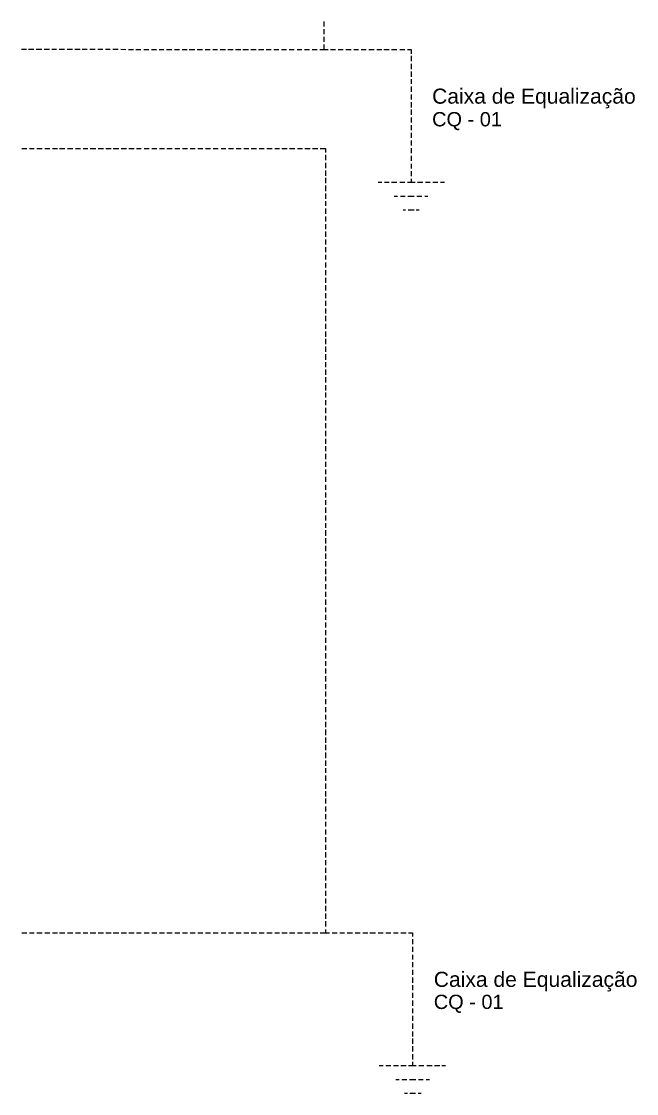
# Model space of a CAD drawing. Header units: millimetres. Extents: x 40 to 176, y -32 to 59.
# Drawn here: x 136.87 to 141.96, y 37.7 to 46.57 of the extents above; entities that cross this region are included whole.
import ezdxf

# ---------------------------------------------------------------- set-up
doc = ezdxf.new("R2010")
doc.units = ezdxf.units.MM
doc.layers.add('13 - Diagrama unifilar', color=7, linetype='Continuous', lineweight=30)
doc.styles.add('Arial0', font='arial.ttf', dxfattribs={"height": 3.14658})

msp = doc.modelspace()

# ---------------------------------------------------------------- linework, layer by layer
at = {"layer": '13 - Diagrama unifilar', "color": 6, "linetype": 'Continuous', "lineweight": 9, "true_color": 0x000006}
for points in [[(139.3736, 46.5257), (139.3736, 46.5676), (139.3736, 46.5676)], [(139.3736, 46.4615), (139.3736, 46.5034), (139.3736, 46.5034)], [(139.3736, 46.4), (139.3736, 46.4391), (139.3736, 46.4391)], [(139.3736, 46.3358), (139.3736, 46.3777), (139.3736, 46.3777)], [(136.8706, 46.3386), (136.9125, 46.3386), (136.9125, 46.3386)], [(136.9292, 46.3386), (136.9739, 46.3386), (136.9739, 46.3386)], [(136.9935, 46.3386), (137.0382, 46.3386), (137.0382, 46.3386)], [(137.0577, 46.3386), (137.1024, 46.3386), (137.1024, 46.3386)], [(137.122, 46.3386), (137.1611, 46.3386), (137.1611, 46.3386)], [(137.1834, 46.3386), (137.2281, 46.3386), (137.2281, 46.3386)], [(137.2477, 46.3386), (137.2924, 46.3386), (137.2924, 46.3386)], [(137.312, 46.3386), (137.3566, 46.3386), (137.3566, 46.3386)], [(137.3734, 46.3386), (137.4153, 46.3386), (137.4153, 46.3386)], [(137.4377, 46.3386), (137.4796, 46.3386), (137.4796, 46.3386)], [(137.5019, 46.3386), (137.5438, 46.3386), (137.5438, 46.3386)], [(137.5662, 46.3386), (137.6053, 46.3386), (137.6053, 46.3386)], [(137.6276, 46.3386), (137.6695, 46.3386), (137.6695, 46.3386)], [(137.6919, 46.3386), (137.7338, 46.3358), (137.7338, 46.3358)], [(137.7561, 46.3358), (137.798, 46.3358), (137.798, 46.3358)], [(137.8176, 46.3358), (137.8595, 46.3358), (137.8595, 46.3358)], [(137.8818, 46.3358), (137.9237, 46.3358), (137.9237, 46.3358)], [(137.9461, 46.3358), (137.988, 46.3358), (137.988, 46.3358)], [(138.0103, 46.3358), (138.0494, 46.3358), (138.0494, 46.3358)], [(138.0718, 46.3358), (138.1137, 46.3358), (138.1137, 46.3358)], [(138.136, 46.3358), (138.1779, 46.3358), (138.1779, 46.3358)], [(138.2003, 46.3358), (138.2422, 46.3358), (138.2422, 46.3358)], [(138.259, 46.3358), (138.3037, 46.3358), (138.3037, 46.3358)], [(138.3232, 46.3358), (138.3679, 46.3358), (138.3679, 46.3358)], [(138.3902, 46.3358), (138.4322, 46.3358), (138.4322, 46.3358)], [(138.4545, 46.3358), (138.4936, 46.3358), (138.4936, 46.3358)], [(138.5132, 46.3358), (138.5579, 46.3358), (138.5579, 46.3358)], [(138.5774, 46.3358), (138.6221, 46.3358), (138.6221, 46.3358)], [(138.6417, 46.3358), (138.6864, 46.3358), (138.6864, 46.3358)], [(138.7031, 46.3358), (138.7478, 46.3358), (138.7478, 46.3358)], [(138.7674, 46.3358), (138.8121, 46.3358), (138.8121, 46.3358)], [(138.8316, 46.3358), (138.8763, 46.3358), (138.8763, 46.3358)], [(138.8959, 46.3358), (138.935, 46.3358), (138.935, 46.3358)], [(138.9573, 46.3358), (138.9992, 46.3358), (138.9992, 46.3358)], [(139.0216, 46.3358), (139.0635, 46.3358), (139.0635, 46.3358)], [(139.0858, 46.3358), (139.1277, 46.3358), (139.1277, 46.3358)], [(139.1501, 46.3358), (139.1892, 46.3358), (139.1892, 46.3358)], [(139.2115, 46.3358), (139.2534, 46.3358), (139.2534, 46.3358)], [(139.2758, 46.3358), (139.3177, 46.3358), (139.3177, 46.3358)], [(139.34, 46.3358), (139.3736, 46.3358), (139.3736, 46.3358)], [(139.3736, 46.3358), (139.4071, 46.3358), (139.4071, 46.3358)], [(139.4266, 46.3358), (139.4685, 46.3358), (139.4685, 46.3358)], [(139.4909, 46.3358), (139.5328, 46.3358), (139.5328, 46.3358)], [(139.5551, 46.3358), (139.597, 46.3358), (139.597, 46.3358)], [(139.6194, 46.3358), (139.6585, 46.3358), (139.6585, 46.3358)], [(139.6809, 46.3358), (139.7228, 46.3358), (139.7228, 46.3358)], [(139.7451, 46.3358), (139.787, 46.3358), (139.787, 46.3358)], [(139.8094, 46.3358), (139.8513, 46.3358), (139.8513, 46.3358)], [(139.868, 46.3358), (139.9127, 46.3358), (139.9127, 46.3358)], [(139.9323, 46.3358), (139.977, 46.3358), (139.977, 46.3358)], [(139.9993, 46.3358), (140.0412, 46.3358), (140.0412, 46.3358)], [(140.0636, 46.3358), (140.0943, 46.3358), (140.0943, 46.2995)], [(140.0943, 46.2827), (140.0943, 46.238), (140.0943, 46.238)], [(140.0943, 46.2184), (140.0943, 46.1738), (140.0943, 46.1738)], [(140.0943, 46.1542), (140.0943, 46.1095), (140.0943, 46.1095)], [(140.0943, 46.0899), (140.0943, 46.0508), (140.0943, 46.0508)], [(140.0943, 46.0285), (140.0943, 45.9866), (140.0943, 45.9866)], [(140.0943, 45.9642), (140.0943, 45.9223), (140.0943, 45.9223)], [(140.0943, 45.9), (140.0943, 45.8553), (140.0943, 45.8553)], [(140.0943, 45.8385), (140.0943, 45.7966), (140.0943, 45.7966)], [(140.0943, 45.7743), (140.0943, 45.7324), (140.0943, 45.7324)], [(140.0943, 45.71), (140.0943, 45.6681), (140.0943, 45.6681)], [(140.0943, 45.6458), (140.0943, 45.6067), (140.0943, 45.6067)], [(140.0943, 45.5843), (140.0943, 45.5424), (140.0943, 45.5424)], [(136.9153, 45.5145), (136.8734, 45.5145), (136.8734, 45.5145)], [(136.9767, 45.5145), (136.9376, 45.5145), (136.9376, 45.5145)], [(137.041, 45.5145), (136.9991, 45.5145), (136.9991, 45.5145)], [(137.1052, 45.5145), (137.0633, 45.5145), (137.0633, 45.5145)], [(137.1695, 45.5145), (137.1276, 45.5145), (137.1276, 45.5145)], [(137.2309, 45.5145), (137.1862, 45.5145), (137.1862, 45.5145)], [(137.2952, 45.5145), (137.2505, 45.5145), (137.2505, 45.5145)], [(137.3594, 45.5145), (137.3175, 45.5145), (137.3175, 45.5145)], [(137.4209, 45.5145), (137.3818, 45.5145), (137.3818, 45.5145)], [(137.4851, 45.5145), (137.4405, 45.5145), (137.4405, 45.5145)], [(137.5494, 45.5145), (137.5047, 45.5145), (137.5047, 45.5145)], [(137.6137, 45.5145), (137.569, 45.5145), (137.569, 45.5145)], [(137.6751, 45.5145), (137.6304, 45.5145), (137.6304, 45.5145)], [(137.7394, 45.5145), (137.6947, 45.5145), (137.6947, 45.5145)], [(137.8036, 45.5145), (137.7589, 45.5145), (137.7589, 45.5145)], [(137.8623, 45.5145), (137.8232, 45.5145), (137.8232, 45.5145)], [(137.9265, 45.5145), (137.8846, 45.5145), (137.8846, 45.5145)], [(137.9908, 45.5145), (137.9489, 45.5145), (137.9489, 45.5145)], [(138.055, 45.5145), (138.0131, 45.5145), (138.0131, 45.5145)], [(138.1165, 45.5145), (138.0746, 45.5145), (138.0746, 45.5145)], [(138.1807, 45.5145), (138.1388, 45.5145), (138.1388, 45.5145)], [(138.245, 45.5145), (138.2031, 45.5145), (138.2031, 45.5145)], [(138.3064, 45.5145), (138.2673, 45.5145), (138.2673, 45.5145)], [(138.3707, 45.5145), (138.3288, 45.5145), (138.3288, 45.5145)], [(138.4349, 45.5145), (138.393, 45.5145), (138.393, 45.5145)], [(138.4992, 45.5145), (138.4573, 45.5145), (138.4573, 45.5145)], [(138.5607, 45.5145), (138.5215, 45.5145), (138.5215, 45.5145)], [(138.6249, 45.5145), (138.583, 45.5145), (138.583, 45.5145)], [(138.6892, 45.5145), (138.6473, 45.5145), (138.6473, 45.5145)], [(138.7506, 45.5145), (138.7115, 45.5145), (138.7115, 45.5145)], [(138.8149, 45.5145), (138.7702, 45.5145), (138.7702, 45.5145)], [(138.8791, 45.5145), (138.8372, 45.5145), (138.8372, 45.5145)], [(138.9434, 45.5145), (138.9015, 45.5145), (138.9015, 45.5145)], [(139.0048, 45.5145), (138.9657, 45.5145), (138.9657, 45.5145)], [(139.0691, 45.5145), (139.0244, 45.5145), (139.0244, 45.5145)], [(139.1333, 45.5145), (139.0886, 45.5145), (139.0886, 45.5145)], [(139.1948, 45.5145), (139.1529, 45.5145), (139.1529, 45.5145)], [(139.259, 45.5145), (139.2143, 45.5145), (139.2143, 45.5145)], [(139.3233, 45.5145), (139.2786, 45.5145), (139.2786, 45.5145)], [(139.3875, 45.4838), (139.3875, 45.5145), (139.3428, 45.5145)], [(140.0943, 45.5201), (140.0943, 45.4782), (140.0943, 45.4782)], [(139.3875, 45.4195), (139.3875, 45.4642), (139.3875, 45.4642)], [(139.3875, 45.3552), (139.3875, 45.3999), (139.3875, 45.3999)], [(140.0943, 45.4558), (140.0943, 45.4139), (140.0943, 45.4139)], [(140.0943, 45.3916), (140.0943, 45.3525), (140.0943, 45.3525)], [(139.3875, 45.291), (139.3875, 45.3357), (139.3875, 45.3357)], [(140.0943, 45.3301), (140.0943, 45.2882), (140.0943, 45.2882)], [(139.3875, 45.2295), (139.3875, 45.2742), (139.3875, 45.2742)], [(139.3875, 45.1653), (139.3875, 45.21), (139.3875, 45.21)], [(139.8513, 45.2351), (139.8205, 45.2351), (139.8205, 45.2351)], [(139.9127, 45.2351), (139.8736, 45.2351), (139.8736, 45.2351)], [(139.977, 45.2351), (139.9323, 45.2351), (139.9323, 45.2351)], [(140.0412, 45.2351), (139.9993, 45.2351), (139.9993, 45.2351)], [(140.1278, 45.2351), (140.0943, 45.2351), (140.0636, 45.2351)], [(140.0943, 45.2659), (140.0943, 45.2351), (140.0943, 45.2351)], [(140.1921, 45.2351), (140.1474, 45.2351), (140.1474, 45.2351)], [(140.2507, 45.2351), (140.2116, 45.2351), (140.2116, 45.2351)], [(140.315, 45.2351), (140.2731, 45.2351), (140.2731, 45.2351)], [(140.3709, 45.2351), (140.3373, 45.2351), (140.3373, 45.2351)], [(139.3875, 45.101), (139.3875, 45.1457), (139.3875, 45.1457)], [(139.9826, 45.1206), (139.9546, 45.1206), (139.9546, 45.1206)], [(140.044, 45.1206), (140.0049, 45.1206), (140.0049, 45.1206)], [(140.1194, 45.1206), (140.0943, 45.1206), (140.0664, 45.1206)], [(140.1837, 45.1206), (140.1418, 45.1206), (140.1418, 45.1206)], [(140.2312, 45.1206), (140.206, 45.1206), (140.206, 45.1206)], [(139.3875, 45.0424), (139.3875, 45.0815), (139.3875, 45.0815)], [(139.3875, 44.9781), (139.3875, 45.02), (139.3875, 45.02)], [(139.3875, 44.9139), (139.3875, 44.9558), (139.3875, 44.9558)], [(140.0468, 45.0061), (140.0273, 45.0061), (140.0273, 45.0061)], [(140.1194, 45.0061), (140.0943, 45.0061), (140.0692, 45.0061)], [(140.1613, 45.0061), (140.1362, 45.0061), (140.1362, 45.0061)], [(139.3875, 44.8496), (139.3875, 44.8915), (139.3875, 44.8915)], [(139.3875, 44.7882), (139.3875, 44.8301), (139.3875, 44.8301)], [(139.3875, 44.7239), (139.3875, 44.7658), (139.3875, 44.7658)], [(139.3875, 44.6597), (139.3875, 44.7016), (139.3875, 44.7016)], [(139.3875, 44.5982), (139.3875, 44.6373), (139.3875, 44.6373)], [(139.3875, 44.534), (139.3875, 44.5759), (139.3875, 44.5759)], [(139.3875, 44.4697), (139.3875, 44.5116), (139.3875, 44.5116)], [(139.3875, 44.4055), (139.3875, 44.4474), (139.3875, 44.4474)], [(139.3875, 44.344), (139.3875, 44.3859), (139.3875, 44.3859)], [(139.3875, 44.2797), (139.3875, 44.3216), (139.3875, 44.3216)], [(139.3875, 44.2155), (139.3875, 44.2574), (139.3875, 44.2574)], [(139.3875, 44.154), (139.3875, 44.1931), (139.3875, 44.1931)], [(139.3875, 44.0898), (139.3875, 44.1345), (139.3875, 44.1345)], [(139.3875, 44.0255), (139.3875, 44.0674), (139.3875, 44.0674)], [(139.3875, 43.9613), (139.3875, 44.0032), (139.3875, 44.0032)], [(139.3875, 43.8998), (139.3875, 43.9445), (139.3875, 43.9445)], [(139.3875, 43.8356), (139.3875, 43.8803), (139.3875, 43.8803)], [(139.3875, 43.7713), (139.3875, 43.816), (139.3875, 43.816)], [(139.3875, 43.7099), (139.3875, 43.7518), (139.3875, 43.7518)], [(139.3875, 43.6456), (139.3875, 43.6903), (139.3875, 43.6903)], [(139.3875, 43.5814), (139.3875, 43.6261), (139.3875, 43.6261)], [(139.3875, 43.5171), (139.3875, 43.5618), (139.3875, 43.5618)], [(139.3875, 43.4585), (139.3875, 43.5004), (139.3875, 43.5004)], [(139.3875, 43.3942), (139.3875, 43.4361), (139.3875, 43.4361)], [(139.3875, 43.3299), (139.3875, 43.3719), (139.3875, 43.3719)], [(139.3875, 43.2685), (139.3875, 43.3076), (139.3875, 43.3076)], [(139.3875, 43.2042), (139.3875, 43.2461), (139.3875, 43.2461)], [(139.3875, 43.14), (139.3875, 43.1819), (139.3875, 43.1819)], [(139.3875, 43.0757), (139.3875, 43.1176), (139.3875, 43.1176)], [(139.3875, 43.0143), (139.3875, 43.0562), (139.3875, 43.0562)], [(139.3875, 42.95), (139.3875, 42.9919), (139.3875, 42.9919)], [(139.3875, 42.8858), (139.3875, 42.9277), (139.3875, 42.9277)], [(139.3875, 42.8243), (139.3875, 42.8634), (139.3875, 42.8634)], [(139.3875, 42.7601), (139.3875, 42.802), (139.3875, 42.802)], [(139.3875, 42.6958), (139.3875, 42.7377), (139.3875, 42.7377)], [(139.3875, 42.6316), (139.3875, 42.6735), (139.3875, 42.6735)], [(139.3875, 42.5701), (139.3875, 42.6092), (139.3875, 42.6092)], [(139.3875, 42.5059), (139.3875, 42.5478), (139.3875, 42.5478)], [(139.3875, 42.4416), (139.3875, 42.4835), (139.3875, 42.4835)], [(139.3875, 42.3802), (139.3875, 42.4193), (139.3875, 42.4193)], [(139.3875, 42.3159), (139.3875, 42.3606), (139.3875, 42.3606)], [(139.3875, 42.2517), (139.3875, 42.2963), (139.3875, 42.2963)], [(139.3875, 42.1874), (139.3875, 42.2321), (139.3875, 42.2321)], [(139.3875, 42.1259), (139.3875, 42.1678), (139.3875, 42.1678)], [(139.3875, 42.0617), (139.3875, 42.1064), (139.3875, 42.1064)], [(139.3875, 41.9974), (139.3875, 42.0421), (139.3875, 42.0421)], [(139.3875, 41.9388), (139.3875, 41.9779), (139.3875, 41.9779)], [(139.3875, 41.8745), (139.3875, 41.9164), (139.3875, 41.9164)], [(139.3875, 41.8103), (139.3875, 41.8522), (139.3875, 41.8522)], [(139.3875, 41.7432), (139.3875, 41.7879), (139.3875, 41.7879)], [(139.3875, 41.6846), (139.3875, 41.7237), (139.3875, 41.7237)], [(139.3875, 41.6203), (139.3875, 41.6622), (139.3875, 41.6622)], [(139.3875, 41.5561), (139.3875, 41.598), (139.3875, 41.598)], [(139.3875, 41.4946), (139.3875, 41.5337), (139.3875, 41.5337)], [(139.3875, 41.4304), (139.3875, 41.4723), (139.3875, 41.4723)], [(139.3875, 41.3661), (139.3875, 41.408), (139.3875, 41.408)], [(139.3875, 41.3019), (139.3875, 41.3438), (139.3875, 41.3438)], [(139.3875, 41.2404), (139.3875, 41.2795), (139.3875, 41.2795)], [(139.3875, 41.1761), (139.3875, 41.2181), (139.3875, 41.2181)], [(139.3875, 41.1119), (139.3875, 41.1538), (139.3875, 41.1538)], [(139.3875, 41.0476), (139.3875, 41.0895), (139.3875, 41.0895)], [(139.3875, 40.9862), (139.3875, 41.0281), (139.3875, 41.0281)], [(139.3875, 40.9219), (139.3875, 40.9638), (139.3875, 40.9638)], [(139.3875, 40.8577), (139.3875, 40.8996), (139.3875, 40.8996)], [(139.3875, 40.7962), (139.3875, 40.8353), (139.3875, 40.8353)], [(139.3875, 40.732), (139.3875, 40.7767), (139.3875, 40.7767)], [(139.3875, 40.6677), (139.3875, 40.7124), (139.3875, 40.7124)], [(139.3875, 40.6035), (139.3875, 40.6482), (139.3875, 40.6482)], [(139.3875, 40.542), (139.3875, 40.5867), (139.3875, 40.5867)], [(139.3875, 40.4778), (139.3875, 40.5225), (139.3875, 40.5225)], [(139.3875, 40.4135), (139.3875, 40.4582), (139.3875, 40.4582)], [(139.3875, 40.3549), (139.3875, 40.394), (139.3875, 40.394)], [(139.3875, 40.2906), (139.3875, 40.3325), (139.3875, 40.3325)], [(139.3875, 40.2236), (139.3875, 40.2683), (139.3875, 40.2683)], [(139.3875, 40.1593), (139.3875, 40.204), (139.3875, 40.204)], [(139.3875, 40.1006), (139.3875, 40.1425), (139.3875, 40.1425)], [(139.3875, 40.0364), (139.3875, 40.0783), (139.3875, 40.0783)], [(139.3875, 39.9721), (139.3875, 40.014), (139.3875, 40.014)], [(139.3875, 39.9107), (139.3875, 39.9498), (139.3875, 39.9498)], [(139.3875, 39.8464), (139.3875, 39.8883), (139.3875, 39.8883)], [(139.3875, 39.7822), (139.3875, 39.8241), (139.3875, 39.8241)], [(139.3875, 39.7179), (139.3875, 39.7598), (139.3875, 39.7598)], [(139.3875, 39.6565), (139.3875, 39.6984), (139.3875, 39.6984)], [(139.3875, 39.5922), (139.3875, 39.6341), (139.3875, 39.6341)], [(139.3875, 39.528), (139.3875, 39.5699), (139.3875, 39.5699)], [(139.3875, 39.4665), (139.3875, 39.5056), (139.3875, 39.5056)], [(139.3875, 39.4023), (139.3875, 39.4442), (139.3875, 39.4442)], [(139.3875, 39.338), (139.3875, 39.3799), (139.3875, 39.3799)], [(139.3875, 39.2738), (139.3875, 39.3157), (139.3875, 39.3157)], [(139.3875, 39.2123), (139.3875, 39.257), (139.3875, 39.257)], [(139.3875, 39.1481), (139.3875, 39.1928), (139.3875, 39.1928)], [(139.3875, 39.0838), (139.3875, 39.1285), (139.3875, 39.1285)], [(136.8734, 39.0335), (136.9153, 39.0335), (136.9153, 39.0335)], [(136.9376, 39.0335), (136.9767, 39.0335), (136.9767, 39.0335)], [(136.9991, 39.0335), (137.041, 39.0335), (137.041, 39.0335)], [(137.0633, 39.0335), (137.1052, 39.0335), (137.1052, 39.0335)], [(137.1276, 39.0335), (137.1695, 39.0335), (137.1695, 39.0335)], [(137.1862, 39.0335), (137.2309, 39.0335), (137.2309, 39.0335)], [(137.2505, 39.0335), (137.2952, 39.0335), (137.2952, 39.0335)], [(137.3175, 39.0335), (137.3594, 39.0335), (137.3594, 39.0335)], [(137.3818, 39.0335), (137.4209, 39.0335), (137.4209, 39.0335)], [(137.4405, 39.0335), (137.4851, 39.0335), (137.4851, 39.0335)], [(137.5047, 39.0335), (137.5494, 39.0335), (137.5494, 39.0335)], [(137.569, 39.0335), (137.6137, 39.0335), (137.6137, 39.0335)], [(137.6304, 39.0335), (137.6751, 39.0335), (137.6751, 39.0335)], [(137.6947, 39.0335), (137.7394, 39.0335), (137.7394, 39.0335)], [(137.7589, 39.0335), (137.8036, 39.0335), (137.8036, 39.0335)], [(137.8232, 39.0335), (137.8623, 39.0335), (137.8623, 39.0335)], [(137.8846, 39.0335), (137.9265, 39.0335), (137.9265, 39.0335)], [(137.9489, 39.0335), (137.9908, 39.0335), (137.9908, 39.0335)], [(138.0131, 39.0335), (138.055, 39.0335), (138.055, 39.0335)], [(138.0746, 39.0335), (138.1165, 39.0335), (138.1165, 39.0335)], [(138.1388, 39.0335), (138.1807, 39.0335), (138.1807, 39.0335)], [(138.2031, 39.0335), (138.245, 39.0335), (138.245, 39.0335)], [(138.2673, 39.0335), (138.3064, 39.0335), (138.3064, 39.0335)], [(138.3288, 39.0335), (138.3707, 39.0335), (138.3707, 39.0335)], [(138.393, 39.0335), (138.4349, 39.0335), (138.4349, 39.0335)], [(138.4573, 39.0335), (138.4992, 39.0335), (138.4992, 39.0335)], [(138.5215, 39.0335), (138.5607, 39.0335), (138.5607, 39.0335)], [(138.583, 39.0335), (138.6249, 39.0335), (138.6249, 39.0335)], [(138.6473, 39.0335), (138.6892, 39.0335), (138.6892, 39.0335)], [(138.7115, 39.0335), (138.7506, 39.0335), (138.7506, 39.0335)], [(138.7702, 39.0335), (138.8149, 39.0335), (138.8149, 39.0335)], [(138.8372, 39.0335), (138.8791, 39.0335), (138.8791, 39.0335)], [(138.9015, 39.0335), (138.9434, 39.0335), (138.9434, 39.0335)], [(138.9657, 39.0335), (139.0048, 39.0335), (139.0048, 39.0335)], [(139.0244, 39.0335), (139.0691, 39.0335), (139.0691, 39.0335)], [(139.0886, 39.0335), (139.1333, 39.0335), (139.1333, 39.0335)], [(139.1529, 39.0335), (139.1948, 39.0335), (139.1948, 39.0335)], [(139.2143, 39.0335), (139.259, 39.0335), (139.259, 39.0335)], [(139.2786, 39.0335), (139.3233, 39.0335), (139.3233, 39.0335)], [(139.3428, 39.0335), (139.3875, 39.0335), (139.3875, 39.0335)], [(139.3875, 39.0335), (139.3875, 39.0615), (139.3875, 39.0615)], [(139.3875, 39.0335), (139.4183, 39.0335), (139.4183, 39.0335)], [(139.4406, 39.0335), (139.4825, 39.0335), (139.4825, 39.0335)], [(139.5049, 39.0335), (139.544, 39.0335), (139.544, 39.0335)], [(139.5663, 39.0335), (139.6082, 39.0335), (139.6082, 39.0335)], [(139.6306, 39.0335), (139.6725, 39.0335), (139.6725, 39.0335)], [(139.6948, 39.0335), (139.7367, 39.0335), (139.7367, 39.0335)], [(139.7535, 39.0335), (139.7982, 39.0335), (139.7982, 39.0335)], [(139.8205, 39.0335), (139.8624, 39.0335), (139.8624, 39.0335)], [(139.8848, 39.0335), (139.9267, 39.0335), (139.9267, 39.0335)], [(139.949, 39.0335), (139.9881, 39.0335), (139.9881, 39.0335)], [(140.0077, 39.0335), (140.0524, 39.0335), (140.0524, 39.0335)], [(140.0719, 39.0335), (140.1055, 39.0335), (140.1055, 39.0028)], [(140.1055, 38.9804), (140.1055, 38.9385), (140.1055, 38.9385)], [(140.1055, 38.9162), (140.1055, 38.8743), (140.1055, 38.8743)], [(140.1055, 38.8519), (140.1055, 38.8128), (140.1055, 38.8128)], [(140.1055, 38.7905), (140.1055, 38.7486), (140.1055, 38.7486)], [(140.1055, 38.7262), (140.1055, 38.6843), (140.1055, 38.6843)], [(140.1055, 38.662), (140.1055, 38.6201), (140.1055, 38.6201)], [(140.1055, 38.6005), (140.1055, 38.5586), (140.1055, 38.5586)], [(140.1055, 38.5363), (140.1055, 38.4944), (140.1055, 38.4944)], [(140.1055, 38.472), (140.1055, 38.4301), (140.1055, 38.4301)], [(140.1055, 38.4078), (140.1055, 38.3687), (140.1055, 38.3687)], [(140.1055, 38.3463), (140.1055, 38.3044), (140.1055, 38.3044)], [(140.1055, 38.2821), (140.1055, 38.2402), (140.1055, 38.2402)], [(140.1055, 38.2178), (140.1055, 38.1759), (140.1055, 38.1759)], [(140.1055, 38.1591), (140.1055, 38.1145), (140.1055, 38.1145)], [(140.1055, 38.0949), (140.1055, 38.0502), (140.1055, 38.0502)], [(140.1055, 38.0306), (140.1055, 37.986), (140.1055, 37.986)], [(140.1055, 37.9664), (140.1055, 37.9329), (140.1055, 37.9329)], [(139.8624, 37.9329), (139.8289, 37.9329), (139.8289, 37.9329)], [(139.9267, 37.9329), (139.8848, 37.9329), (139.8848, 37.9329)], [(139.9909, 37.9329), (139.949, 37.9329), (139.949, 37.9329)], [(140.0524, 37.9329), (140.0077, 37.9329), (140.0077, 37.9329)], [(140.1362, 37.9329), (140.1055, 37.9329), (140.0719, 37.9329)], [(140.2004, 37.9329), (140.1585, 37.9329), (140.1585, 37.9329)], [(140.2675, 37.9329), (140.2228, 37.9329), (140.2228, 37.9329)], [(140.3317, 37.9329), (140.287, 37.9329), (140.287, 37.9329)], [(140.3792, 37.9329), (140.3485, 37.9329), (140.3485, 37.9329)], [(139.9937, 37.8183), (139.9686, 37.8183), (139.9686, 37.8183)], [(140.058, 37.8183), (140.0161, 37.8183), (140.0161, 37.8183)], [(140.1334, 37.8183), (140.1055, 37.8183), (140.0803, 37.8183)], [(140.1949, 37.8183), (140.1558, 37.8183), (140.1558, 37.8183)], [(140.2451, 37.8183), (140.2172, 37.8183), (140.2172, 37.8183)], [(140.0636, 37.7038), (140.0384, 37.7038), (140.0384, 37.7038)], [(140.1306, 37.7038), (140.1055, 37.7038), (140.0831, 37.7038)], [(140.1781, 37.7038), (140.153, 37.7038), (140.153, 37.7038)]]:
    msp.add_lwpolyline(points, dxfattribs=at)

# ---------------------------------------------------------------- texts
at = {"layer": '13 - Diagrama unifilar', "color": 7, "true_color": 0x000007, "style": 'Arial0'}
for s, height, p in [('Caixa de Equalização', 0.12466, (140.2675, 45.8877)), ('CQ - 01', 0.11815, (140.2675, 45.7002)), ('Caixa de Equalização', 0.12468, (140.2815, 38.5859)), ('CQ - 01', 0.11802, (140.2815, 38.403))]:
    msp.add_text(s, height=height, dxfattribs=at).set_placement(p)

doc.saveas('drawing.dxf')
